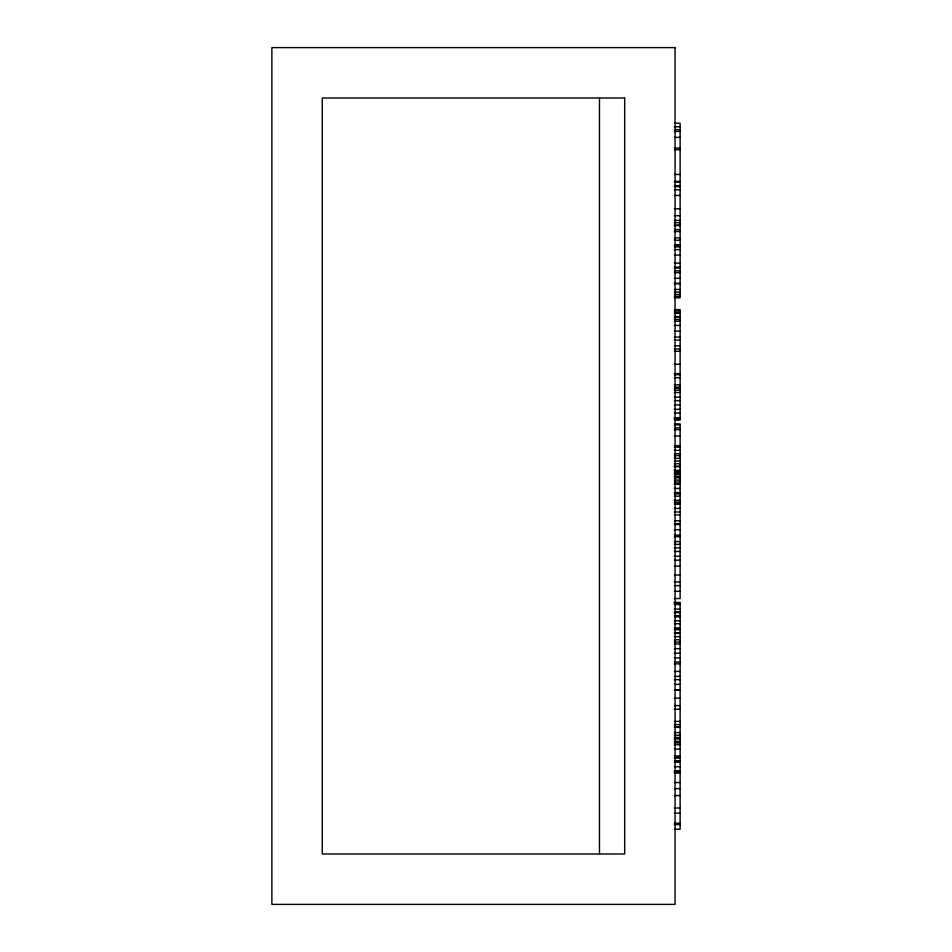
<?xml version="1.0" encoding="UTF-8"?>
<svg xmlns="http://www.w3.org/2000/svg" width="952" height="952" viewBox="0 0 952 952"><rect width="100%" height="100%" fill="white"/><g stroke="black" fill="none" stroke-linecap="round" stroke-linejoin="round"><path stroke-width="1.43" d="M674.361 123.201L680.121 123.201L680.121 297.845L674.361 297.845M674.361 126.747L680.121 126.747M674.361 129.65L680.121 129.65M674.361 131.424L680.121 131.424M674.361 137.374L680.121 137.374M674.361 148L680.121 148M674.361 149.654L680.121 149.654M674.361 174.454L680.121 174.454M674.361 181.415L680.121 181.415M674.361 182.046L680.121 182.046M674.361 185.592L680.121 185.592M674.361 186.604L680.121 186.604M674.361 189.769L680.121 189.769M674.361 195.457L680.121 195.457M674.361 208.809L680.121 208.809M674.361 215.711L680.121 215.711M674.361 220.388L680.121 220.388M674.361 222.673L680.121 222.673M674.361 225.077L680.121 225.077M674.361 225.576L680.121 225.576M674.361 229.634L680.121 229.634M674.361 231.526L680.121 231.526M674.361 237.857L680.121 237.857M674.361 240.261L680.121 240.261M674.361 244.95L680.121 244.95M674.361 245.449L680.121 245.449M674.361 246.842L680.121 246.842M674.361 249.626L680.121 249.626M674.361 255.065L680.121 255.065M674.361 263.168L680.121 263.168M674.361 267.214L680.121 267.214M674.361 268.107L680.121 268.107M674.361 270.892L680.121 270.892M674.361 272.665L680.121 272.665M674.361 278.353L680.121 278.353M674.361 283.291L680.121 283.291M674.361 283.791L680.121 283.791M674.361 289.491L680.121 289.491M674.361 292.145L680.121 292.145M674.361 294.43L680.121 294.43M674.361 296.322L680.121 296.322M674.361 309.614L680.121 309.614L680.121 419.963L674.361 419.963M674.361 311.137L680.121 311.137M674.361 312.899L680.121 312.899M674.361 313.41L680.121 313.41M674.361 316.576L680.121 316.576M674.361 317.075L680.121 317.075M674.361 319.479L680.121 319.479M674.361 321.252L680.121 321.252M674.361 325.429L680.121 325.429M674.361 331.129L680.121 331.129M674.361 337.079L680.121 337.079M674.361 340.114L680.121 340.114M674.361 345.802L680.121 345.802M674.361 348.967L680.121 348.967M674.361 351.252L680.121 351.252M674.361 364.283L680.121 364.283M674.361 373.648L680.121 373.648M674.361 374.66L680.121 374.66M674.361 377.694L680.121 377.694M674.361 384.786L680.121 384.786M674.361 387.059L680.121 387.059M674.361 388.333L680.121 388.333M674.361 390.225L680.121 390.225M674.361 392.51L680.121 392.51M674.361 397.186L680.121 397.186M674.361 400.602L680.121 400.602M674.361 404.909L680.121 404.909M674.361 409.336L680.121 409.336M674.361 413.013L680.121 413.013M674.361 417.69L680.121 417.69M674.361 418.202L680.121 418.202M674.361 419.463L680.121 419.463M674.361 423.89L680.121 423.89L680.121 598.534L674.361 598.534M674.361 424.901L680.121 424.901M674.361 427.817L680.121 427.817M674.361 429.59L680.121 429.59M674.361 436.04L680.121 436.04M674.361 445.655L680.121 445.655M674.361 447.178L680.121 447.178M674.361 450.344L680.121 450.344M674.361 453.759L680.121 453.759M674.361 455.651L680.121 455.651M674.361 458.317L680.121 458.317M674.361 460.97L680.121 460.97M674.361 463.755L680.121 463.755M674.361 466.29L680.121 466.29M674.361 466.67L680.121 466.67M674.361 470.336L680.121 470.336M674.361 470.847L680.121 470.847M674.361 472.109L680.121 472.109M674.361 473.12L680.121 473.12M674.361 474.382L680.121 474.382M674.361 476.286L680.121 476.286M674.361 476.785L680.121 476.785M674.361 477.809L680.121 477.809M674.361 480.082L680.121 480.082M674.361 481.974L680.121 481.974M674.361 483.747L680.121 483.747M674.361 484.259L680.121 484.259M674.361 488.435L680.121 488.435M674.361 492.612L680.121 492.612M674.361 493.874L680.121 493.874M674.361 496.159L680.121 496.159M674.361 500.335L680.121 500.335M674.361 500.835L680.121 500.835M674.361 502.739L680.121 502.739M674.361 504.251L680.121 504.251M674.361 508.427L680.121 508.427M674.361 511.974L680.121 511.974M674.361 514.889L680.121 514.889M674.361 520.827L680.121 520.827M674.361 523.743L680.121 523.743M674.361 524.504L680.121 524.504M674.361 529.693L680.121 529.693M674.361 535.131L680.121 535.131M674.361 536.654L680.121 536.654M674.361 541.581L680.121 541.581M674.361 544.365L680.121 544.365M674.361 547.793L680.121 547.793M674.361 551.458L680.121 551.458M674.361 556.265L680.121 556.265M674.361 560.192L680.121 560.192M674.361 566.142L680.121 566.142M674.361 574.996L680.121 574.996M674.361 581.958L680.121 581.958M674.361 585.623L680.121 585.623M674.361 591.323L680.121 591.323M674.361 602.461L680.121 602.461L680.121 829.24L674.361 829.24M674.361 602.711L680.121 602.711M674.361 603.223L680.121 603.223M674.361 603.723L680.121 603.723M674.361 604.484L680.121 604.484M674.361 609.161L680.121 609.161M674.361 611.827L680.121 611.827M674.361 612.588L680.121 612.588M674.361 615.623L680.121 615.623M674.361 616.765L680.121 616.765M674.361 620.811L680.121 620.811M674.361 623.715L680.121 623.715M674.361 627.892L680.121 627.892M674.361 629.165L680.121 629.165M674.361 629.665L680.121 629.665M674.361 632.83L680.121 632.83M674.361 633.342L680.121 633.342M674.361 636.626L680.121 636.626M674.361 639.792L680.121 639.792M674.361 642.064L680.121 642.064M674.361 643.968L680.121 643.968M674.361 648.645L680.121 648.645M674.361 653.203L680.121 653.203M674.361 657.891L680.121 657.891M674.361 662.068L680.121 662.068M674.361 663.841L680.121 663.841M674.361 671.434L680.121 671.434M674.361 676.36L680.121 676.36M674.361 679.657L680.121 679.657M674.361 684.333L680.121 684.333M674.361 689.783L680.121 689.783M674.361 690.283L680.121 690.283M674.361 698.137L680.121 698.137M674.361 705.599L680.121 705.599M674.361 709.276L680.121 709.276M674.361 721.414L680.121 721.414M674.361 724.579L680.121 724.579M674.361 726.864L680.121 726.864M674.361 727.364L680.121 727.364M674.361 732.552L680.121 732.552M674.361 735.218L680.121 735.218M674.361 737.491L680.121 737.491M674.361 738.002L680.121 738.002M674.361 739.014L680.121 739.014M674.361 741.418L680.121 741.418M674.361 742.929L680.121 742.929M674.361 744.702L680.121 744.702M674.361 749.129L680.121 749.129M674.361 755.971L680.121 755.971M674.361 757.483L680.121 757.483M674.361 757.994L680.121 757.994M674.361 760.779L680.121 760.779M674.361 762.171L680.121 762.171M674.361 766.729L680.121 766.729M674.361 770.906L680.121 770.906M674.361 771.406L680.121 771.406M674.361 772.548L680.121 772.548M674.361 772.798L680.121 772.798M674.361 782.544L680.121 782.544M674.361 788.625L680.121 788.625M674.361 795.574L680.121 795.574M674.361 807.986L680.121 807.986M674.361 813.175L680.121 813.175M674.361 823.29L680.121 823.29M674.361 824.563L680.121 824.563M599.474 98.175L599.474 853.825M675.075 47.6L271.879 47.6L271.879 904.4L675.075 904.4L675.075 47.6M624.679 97.996L322.276 97.996L322.276 854.003L624.679 854.003L624.679 97.996"/></g></svg>
